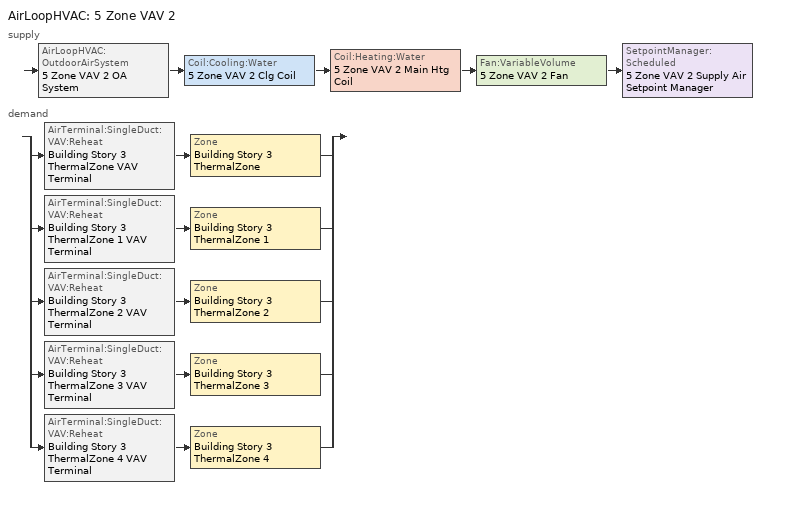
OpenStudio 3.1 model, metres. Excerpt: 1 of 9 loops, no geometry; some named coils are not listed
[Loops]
AirLoopHVAC '5 Zone VAV 2'
 supply: AirLoopHVAC:OutdoorAirSystem '5 Zone VAV 2 OA System' > Coil:Cooling:Water '5 Zone VAV 2 Clg Coil' > Coil:Heating:Water '5 Zone VAV 2 Main Htg Coil' > Fan:VariableVolume '5 Zone VAV 2 Fan' > SetpointManager:Scheduled '5 Zone VAV 2 Supply Air Setpoint Manager'
 demand: split
  | AirTerminal:SingleDuct:VAV:Reheat 'Building Story 3 ThermalZone VAV Terminal' > Zone 'Building Story 3 ThermalZone'
  | AirTerminal:SingleDuct:VAV:Reheat 'Building Story 3 ThermalZone 1 VAV Terminal' > Zone 'Building Story 3 ThermalZone 1'
  | AirTerminal:SingleDuct:VAV:Reheat 'Building Story 3 ThermalZone 2 VAV Terminal' > Zone 'Building Story 3 ThermalZone 2'
  | AirTerminal:SingleDuct:VAV:Reheat 'Building Story 3 ThermalZone 3 VAV Terminal' > Zone 'Building Story 3 ThermalZone 3'
  | AirTerminal:SingleDuct:VAV:Reheat 'Building Story 3 ThermalZone 4 VAV Terminal' > Zone 'Building Story 3 ThermalZone 4'
[SetpointManager:Scheduled]
5 Zone VAV 2 Supply Air Setpoint Manager: Control Variable=Temperature; Schedule=Supply Air Temp - 55.0F 2; Setpoint Node or NodeList=5 Zone VAV 2 Supply Outlet Node
[Sizing:Zone] Zone Cooling Design Supply Air Temperature Input Method=SupplyAirTemperature; Zone Cooling Design Supply Air Temperature {C}=12.7778; Zone Cooling Design Supply Air Temperature Difference {deltaC}=11.11; Zone Heating Design Supply Air Temperature Input Method=SupplyAirTemperature; Zone Heating Design Supply Air Temperature {C}=40; Zone Heating Design Supply Air Temperature Difference {deltaC}=11.11; Zone Cooling Design Supply Air Humidity Ratio {kg-H2O/kg-air}=0.0085; Zone Heating Design Supply Air Humidity Ratio {kg-H2O/kg-air}=0.008; Cooling Design Air Flow Method=DesignDayWithLimit; Heating Design Air Flow Method=DesignDay; Account for Dedicated Outdoor Air System=No; Dedicated Outdoor Air System Control Strategy=NeutralSupplyAir; Dedicated Outdoor Air Low Setpoint Temperature for Design {C}=autosize; Dedicated Outdoor Air High Setpoint Temperature for Design {C}=autosize
Building Story 3 ThermalZone; Building Story 3 ThermalZone 1; Building Story 3 ThermalZone 2; Building Story 3 ThermalZone 3; Building Story 3 ThermalZone 4
[Zone equipment]
Building Story 3 ThermalZone: Building Story 3 ThermalZone VAV Terminal
Building Story 3 ThermalZone 1: Building Story 3 ThermalZone 1 VAV Terminal
Building Story 3 ThermalZone 2: Building Story 3 ThermalZone 2 VAV Terminal
Building Story 3 ThermalZone 3: Building Story 3 ThermalZone 3 VAV Terminal
Building Story 3 ThermalZone 4: Building Story 3 ThermalZone 4 VAV Terminal
[AirLoopHVAC]
5 Zone VAV 2: Availability Schedule=Always On Discrete; Design Supply Air Flow Rate {m3/s}=autosize; Design Return Air Flow Fraction of Supply Air Flow=1
[Sizing:System]
5 Zone VAV 2: Type of Load to Size On=Sensible; Design Outdoor Air Flow Rate {m3/s}=Autosize; Central Heating Maximum System Air Flow Ratio=0.3; Preheat Design Temperature {C}=7.22222; Preheat Design Humidity Ratio {kg-H2O/kg-Air}=0.008; Precool Design Temperature {C}=12.7778; Precool Design Humidity Ratio {kg-H2O/kg-Air}=0.008; Central Cooling Design Supply Air Temperature {C}=12.7778; Central Heating Design Supply Air Temperature {C}=12.7778; Sizing Option=Coincident; 100% Outdoor Air in Cooling=No; 100% Outdoor Air in Heating=No; Central Cooling Design Supply Air Humidity Ratio {kg-H2O/kg-Air}=0.0085; Central Heating Design Supply Air Humidity Ratio {kg-H2O/kg-Air}=0.008; Cooling Design Air Flow Method=DesignDay; Cooling Design Air Flow Rate {m3/s}=0; Heating Design Air Flow Method=DesignDay; Heating Design Air Flow Rate {m3/s}=0; System Outdoor Air Method=ZoneSum; Zone Maximum Outdoor Air Fraction=1; Cooling Supply Air Flow Rate Per Floor Area {m3/s-m2}=0.00996765; Cooling Fraction of Autosized Cooling Supply Air Flow Rate=1; Cooling Supply Air Flow Rate Per Unit Cooling Capacity {m3/s-W}=3.94755e-05; Heating Supply Air Flow Rate Per Floor Area {m3/s-m2}=0.00996765; Heating Fraction of Autosized Heating Supply Air Flow Rate=1; Heating Fraction of Autosized Cooling Supply Air Flow Rate=1; Heating Supply Air Flow Rate Per Unit Heating Capacity {m3/s-W}=3.15882e-05; Cooling Design Capacity Method=CoolingDesignCapacity; Cooling Design Capacity {W}=autosize; Cooling Design Capacity Per Floor Area {W/m2}=234.7; Fraction of Autosized Cooling Design Capacity=1; Heating Design Capacity Method=HeatingDesignCapacity; Heating Design Capacity {W}=autosize; Heating Design Capacity Per Floor Area {W/m2}=157; Fraction of Autosized Heating Design Capacity=1; Central Cooling Capacity Control Method=OnOff
[Fan:VariableVolume]
5 Zone VAV 2 Fan: Availability Schedule=Always On Discrete; Fan Total Efficiency=0.62; Pressure Rise {Pa}=996.356; Maximum Flow Rate {m3/s}=Autosize; Fan Power Minimum Flow Rate Input Method=Fraction; Fan Power Minimum Flow Fraction=0.25; Fan Power Minimum Air Flow Rate {m3/s}=0; Motor Efficiency=0.9; Motor In Airstream Fraction=1; Fan Power Coefficient 1=0.0407599; Fan Power Coefficient 2=0.088045; Fan Power Coefficient 3=-0.0729261; Fan Power Coefficient 4=0.94374; Fan Power Coefficient 5=0
[Controller:OutdoorAir]
5 Zone VAV 2 OA Controller: Minimum Outdoor Air Flow Rate {m3/s}=autosize; Maximum Outdoor Air Flow Rate {m3/s}=Autosize; Economizer Control Type=NoEconomizer; Economizer Control Action Type=ModulateFlow; Economizer Maximum Limit Dry-Bulb Temperature {C}=28; Economizer Maximum Limit Enthalpy {J/kg}=64000; Lockout Type=NoLockout; Minimum Limit Type=FixedMinimum; Controller Mechanical Ventilation=5 Zone VAV 2 Vent Controller; High Humidity Control=No; Heat Recovery Bypass Control Type=BypassWhenWithinEconomizerLimits
[Controller:MechanicalVentilation]
5 Zone VAV 2 Vent Controller: Availability Schedule=Always On Discrete; System Outdoor Air Method=ZoneSum
[AirLoopHVAC:OutdoorAirSystem]
5 Zone VAV 2 OA System: Controller=5 Zone VAV 2 OA Controller
[AirTerminal:SingleDuct:VAV:Reheat] Availability Schedule=Always On Discrete; Maximum Air Flow Rate {m3/s}=AutoSize; Zone Minimum Air Flow Input Method=Constant; Constant Minimum Air Flow Fraction=0.2; Fixed Minimum Air Flow Rate {m3/s}=0; Maximum Hot Water or Steam Flow Rate {m3/s}=AutoSize; Minimum Hot Water or Steam Flow Rate {m3/s}=0; Convergence Tolerance=0.001; Damper Heating Action=ReverseWithLimits; Maximum Flow per Zone Floor Area During Reheat {m3/s-m2}=AutoSize; Maximum Flow Fraction During Reheat=0.5; Maximum Reheat Air Temperature {C}=40; Control For Outdoor Air=No
Name | Reheat Coil
Building Story 3 ThermalZone VAV Terminal | Building Story 3 ThermalZone Reheat Coil
Building Story 3 ThermalZone 1 VAV Terminal | Building Story 3 ThermalZone 1 Reheat Coil
Building Story 3 ThermalZone 2 VAV Terminal | Building Story 3 ThermalZone 2 Reheat Coil
Building Story 3 ThermalZone 3 VAV Terminal | Building Story 3 ThermalZone 3 Reheat Coil
Building Story 3 ThermalZone 4 VAV Terminal | Building Story 3 ThermalZone 4 Reheat Coil
[Schedule:Ruleset]
Supply Air Temp - 55.0F 2: Default Day Schedule=Supply Air Temp - 55.0F Default 2
[Schedule:Day]
Supply Air Temp - 55.0F Default 2: 24, 0, 12.7778
[Schedule:Constant]
Always On Discrete: Value=1
